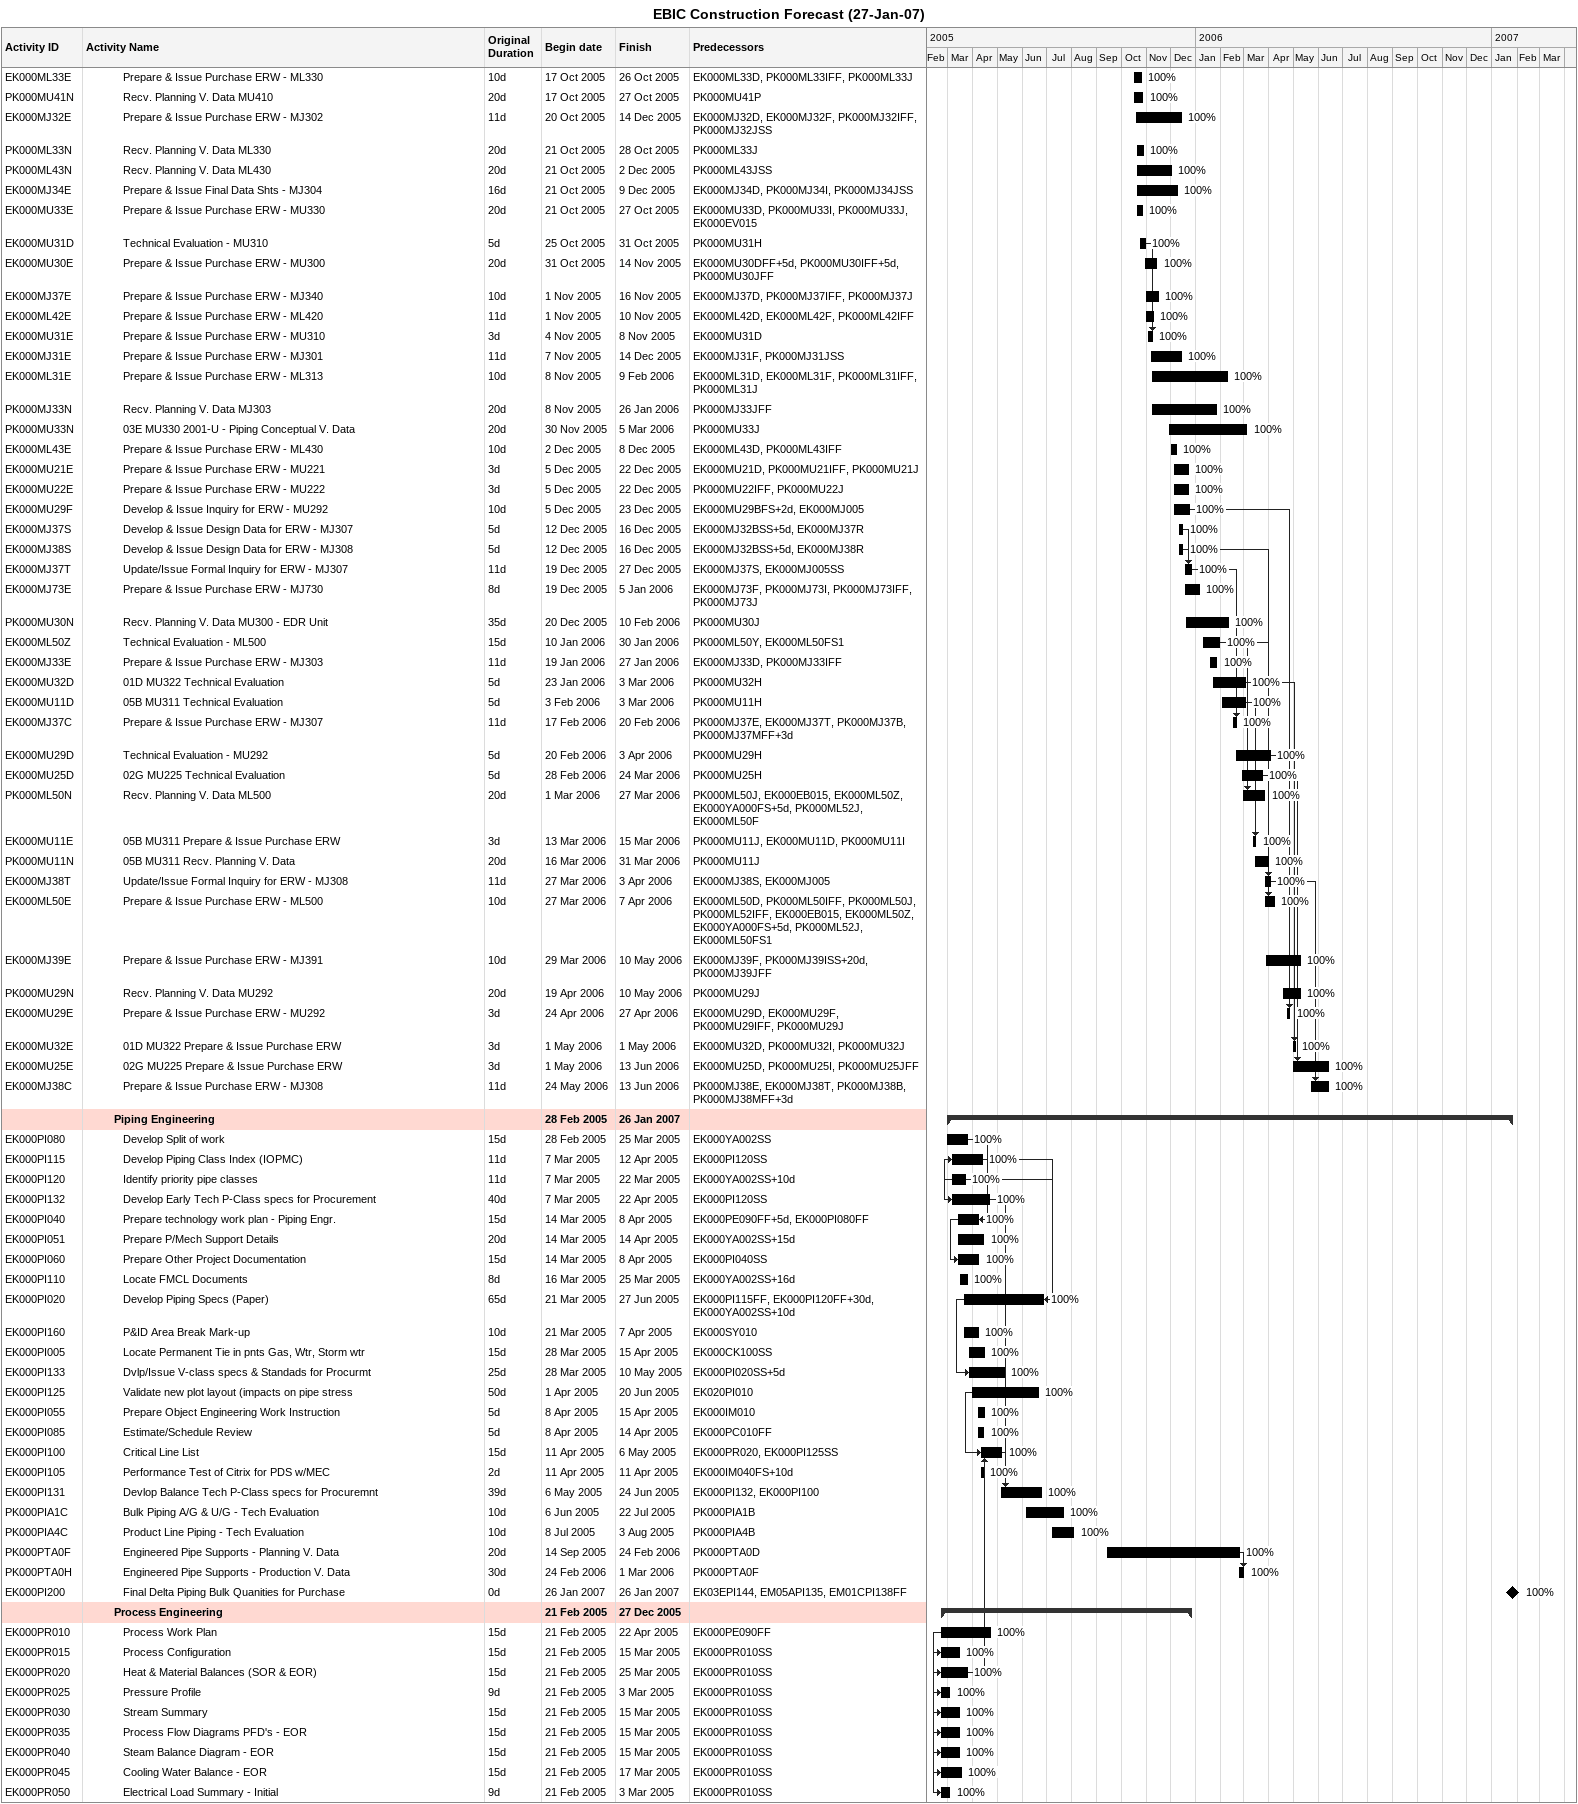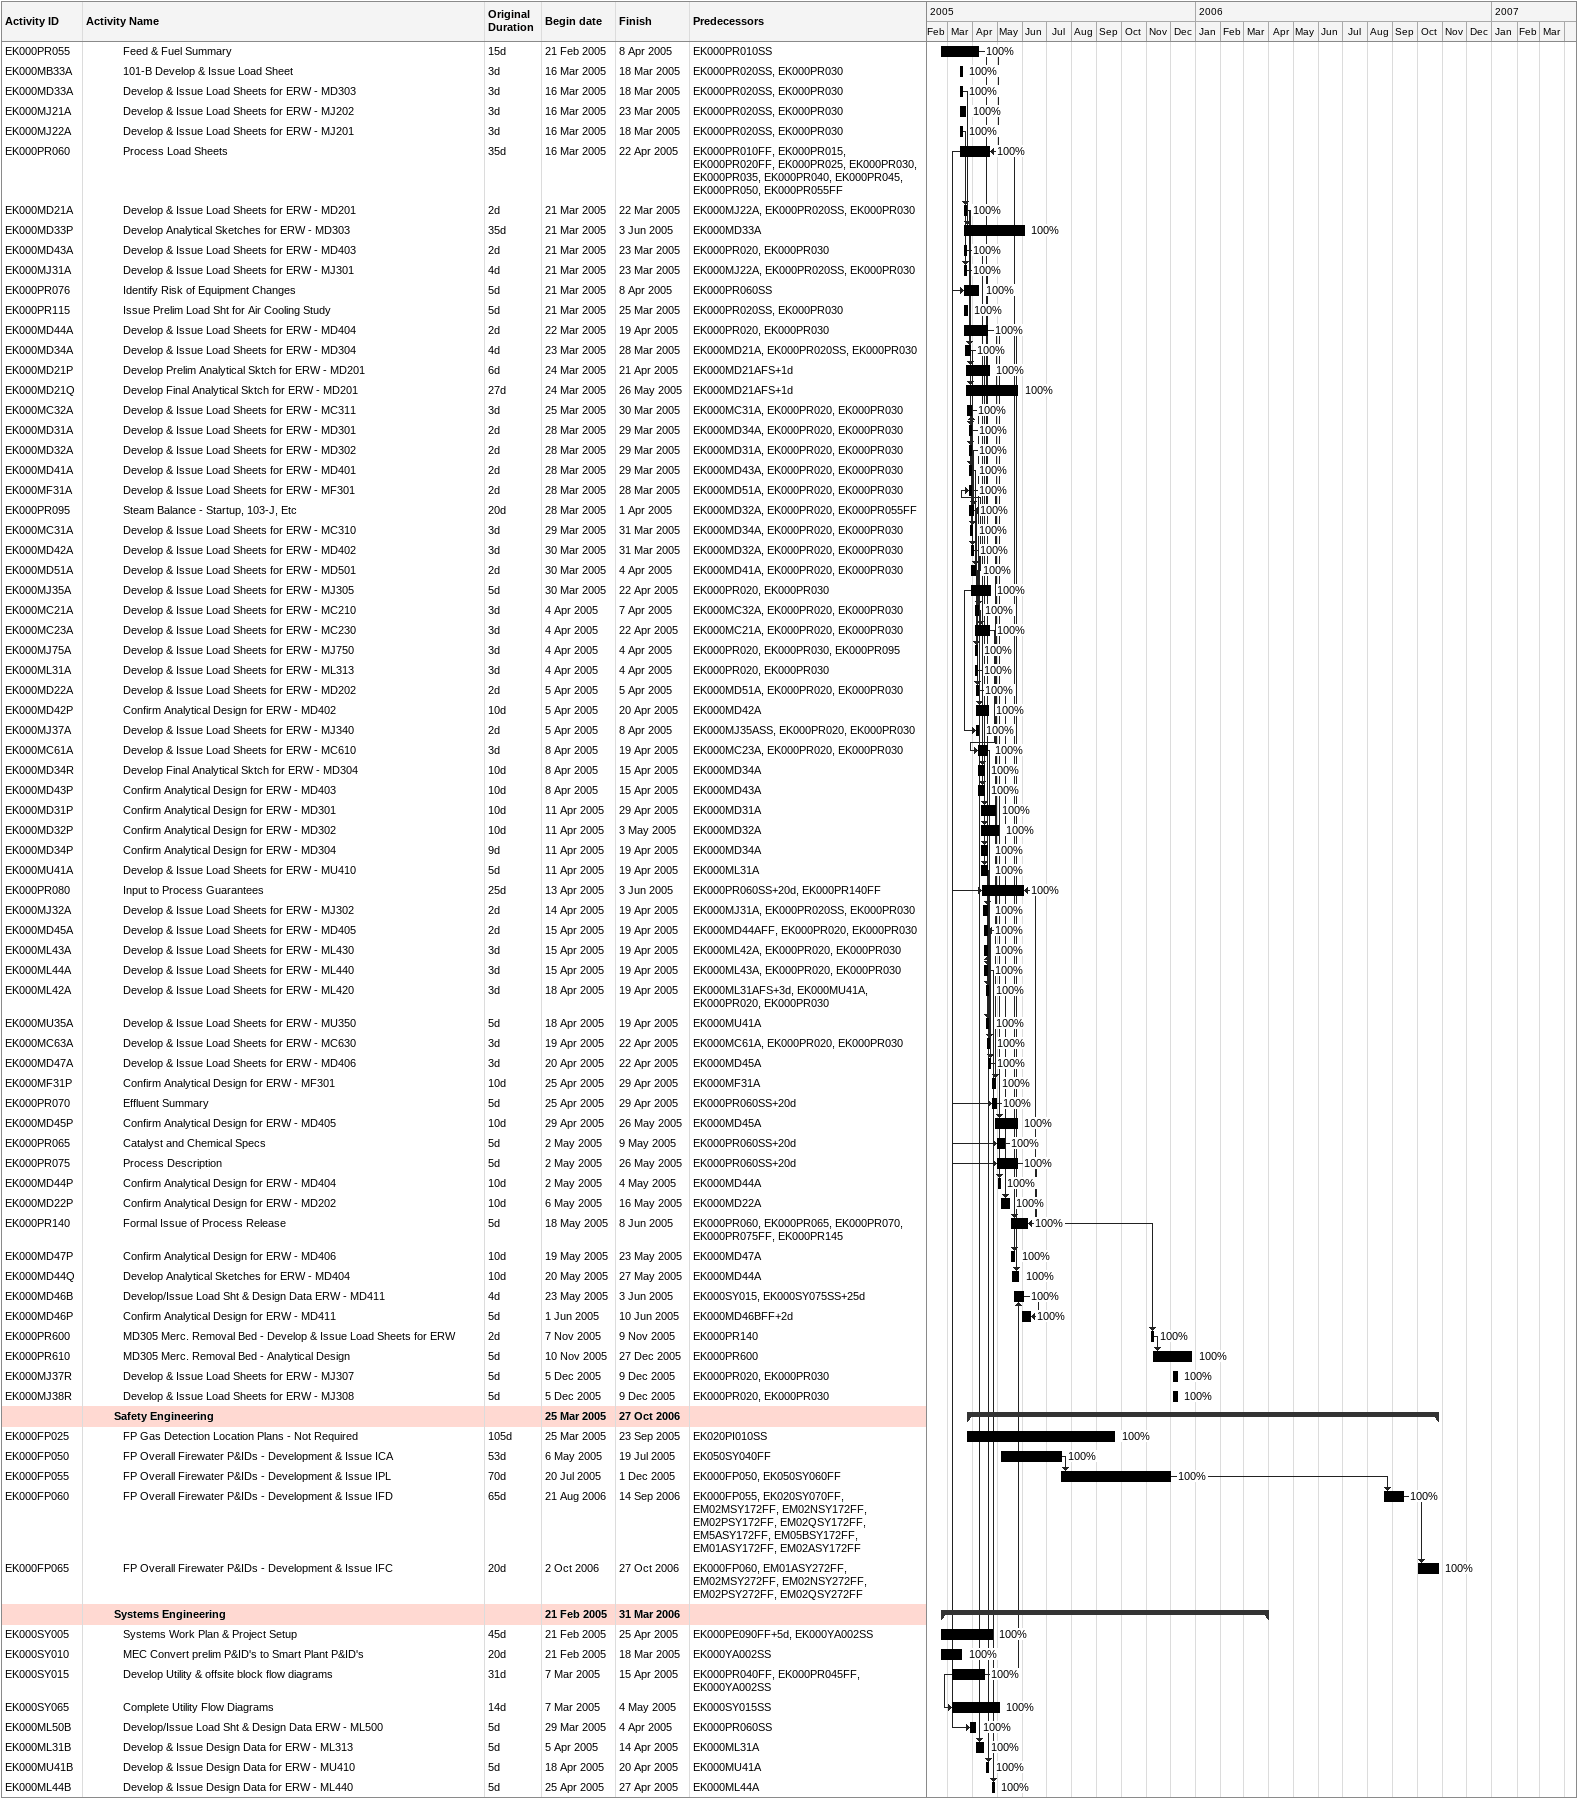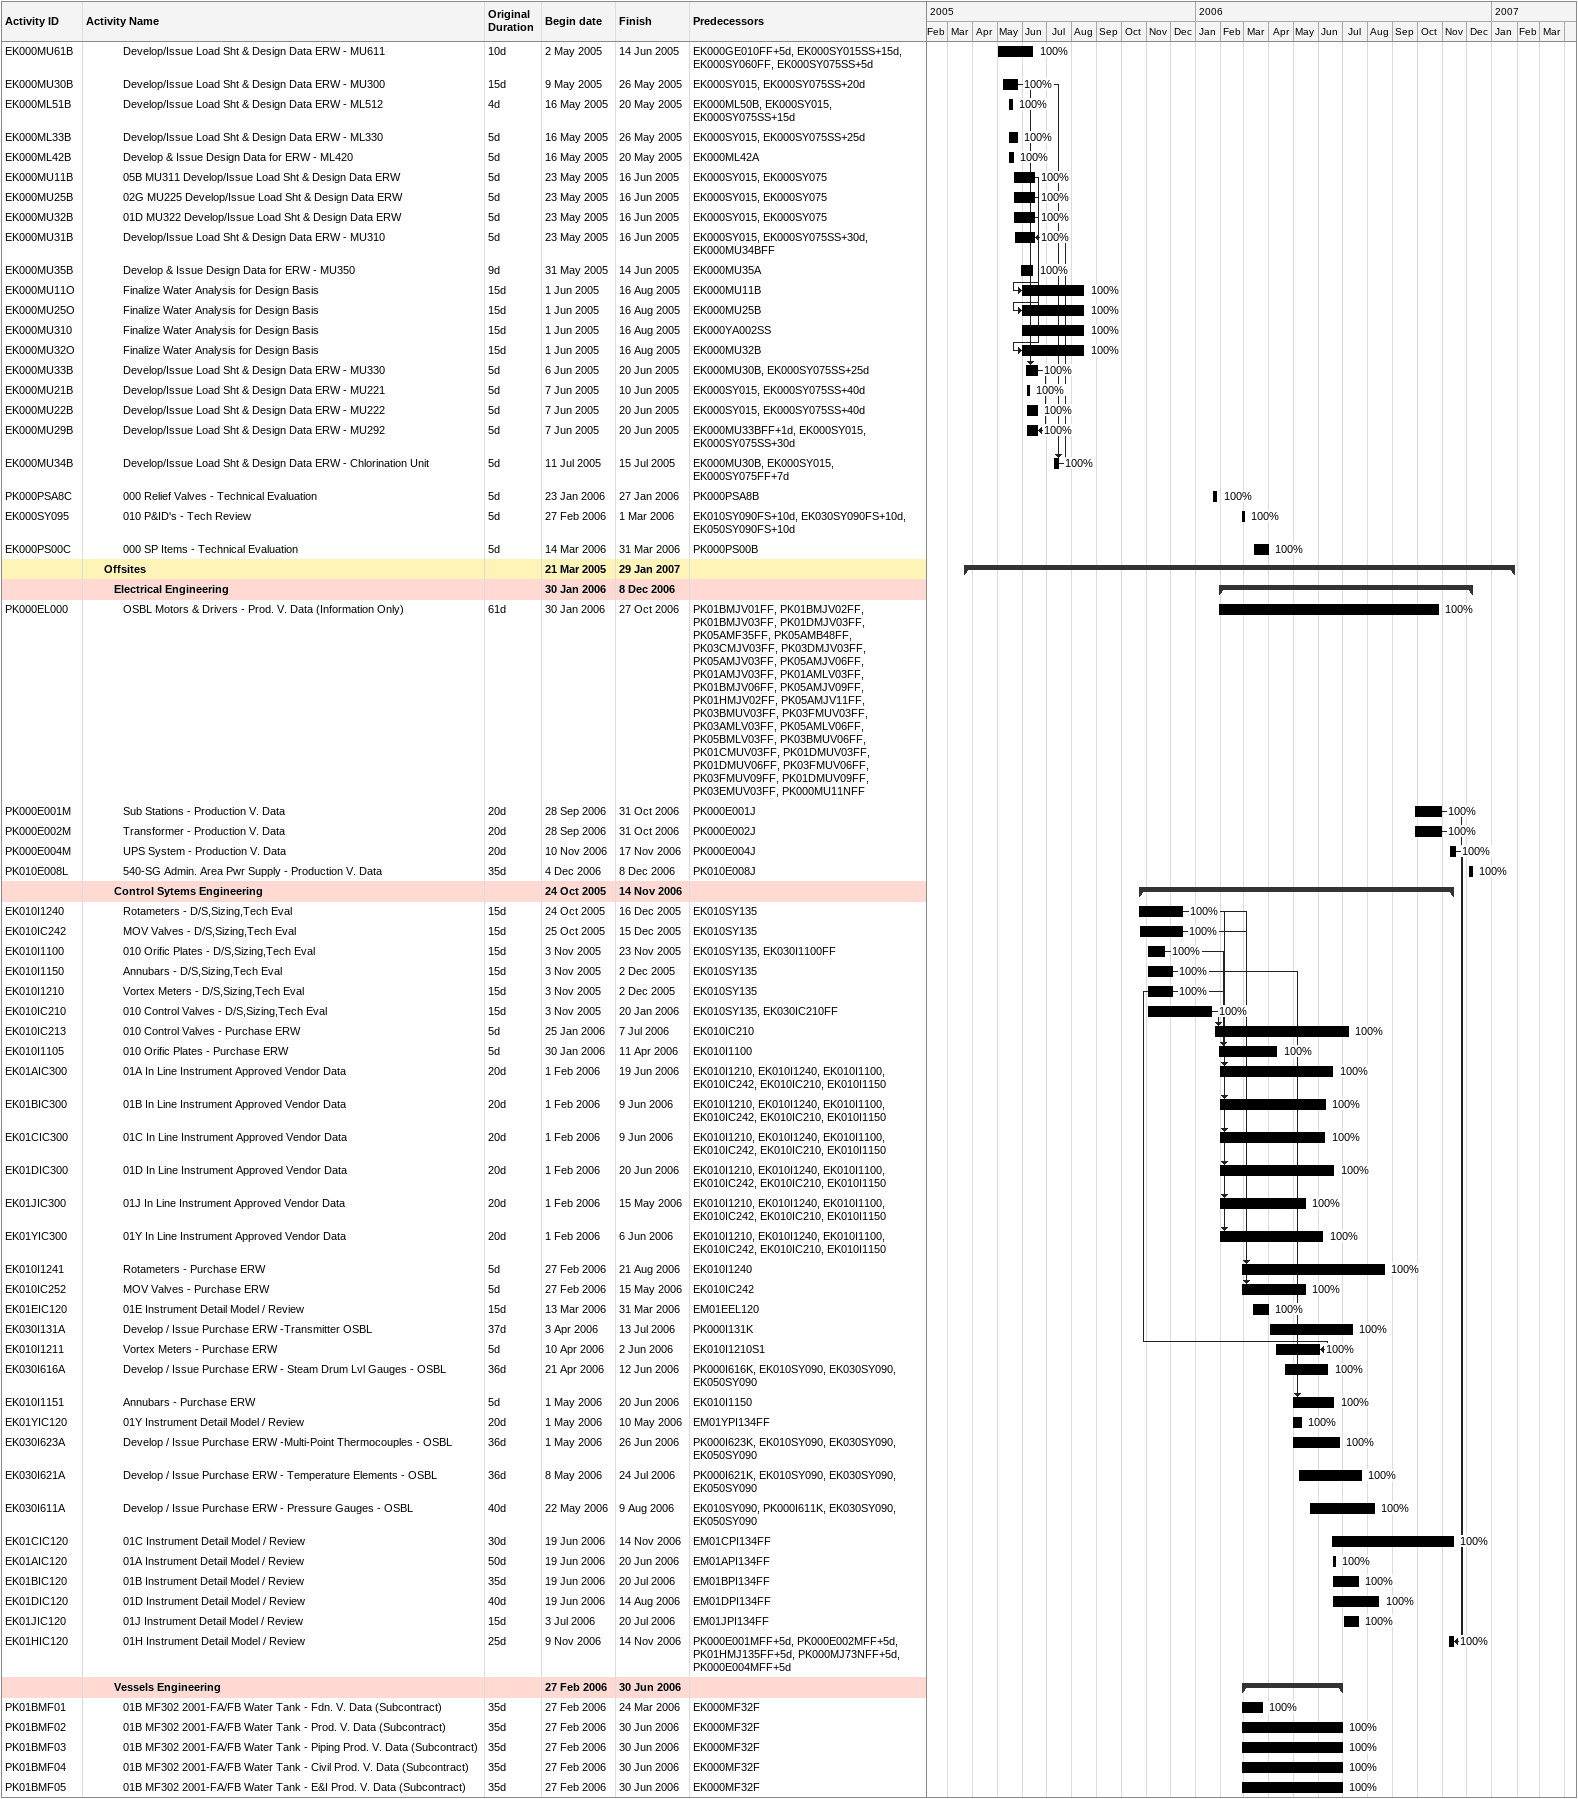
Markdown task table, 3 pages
EBIC Construction Forecast (27-Jan-07)

| ID | Level | Task | Original duration | Start | Finish | Predecessors | % complete |
|---|---|---|---|---|---|---|---|
| EK000ML33E | 5 | Prepare & Issue Purchase ERW - ML330 | 10d | 2005-10-17 | 2005-10-26 | EK000ML33D, PK000ML33IFF, PK000ML33J | 100 |
| PK000MU41N | 5 | Recv. Planning V. Data MU410 | 20d | 2005-10-17 | 2005-10-27 | PK000MU41P | 100 |
| EK000MJ32E | 5 | Prepare & Issue Purchase ERW - MJ302 | 11d | 2005-10-20 | 2005-12-14 | EK000MJ32D, EK000MJ32F, PK000MJ32IFF, PK000MJ32JSS | 100 |
| PK000ML33N | 5 | Recv. Planning V. Data ML330 | 20d | 2005-10-21 | 2005-10-28 | PK000ML33J | 100 |
| PK000ML43N | 5 | Recv. Planning V. Data ML430 | 20d | 2005-10-21 | 2005-12-02 | PK000ML43JSS | 100 |
| EK000MJ34E | 5 | Prepare & Issue Final Data Shts - MJ304 | 16d | 2005-10-21 | 2005-12-09 | EK000MJ34D, PK000MJ34I, PK000MJ34JSS | 100 |
| EK000MU33E | 5 | Prepare & Issue Purchase ERW - MU330 | 20d | 2005-10-21 | 2005-10-27 | EK000MU33D, PK000MU33I, PK000MU33J, EK000EV015 | 100 |
| EK000MU31D | 5 | Technical Evaluation - MU310 | 5d | 2005-10-25 | 2005-10-31 | PK000MU31H | 100 |
| EK000MU30E | 5 | Prepare & Issue Purchase ERW - MU300 | 20d | 2005-10-31 | 2005-11-14 | EK000MU30DFF+5d, PK000MU30IFF+5d, PK000MU30JFF | 100 |
| EK000MJ37E | 5 | Prepare & Issue Purchase ERW - MJ340 | 10d | 2005-11-01 | 2005-11-16 | EK000MJ37D, PK000MJ37IFF, PK000MJ37J | 100 |
| EK000ML42E | 5 | Prepare & Issue Purchase ERW - ML420 | 11d | 2005-11-01 | 2005-11-10 | EK000ML42D, EK000ML42F, PK000ML42IFF | 100 |
| EK000MU31E | 5 | Prepare & Issue Purchase ERW - MU310 | 3d | 2005-11-04 | 2005-11-08 | EK000MU31D | 100 |
| EK000MJ31E | 5 | Prepare & Issue Purchase ERW - MJ301 | 11d | 2005-11-07 | 2005-12-14 | EK000MJ31F, PK000MJ31JSS | 100 |
| EK000ML31E | 5 | Prepare & Issue Purchase ERW - ML313 | 10d | 2005-11-08 | 2006-02-09 | EK000ML31D, EK000ML31F, PK000ML31IFF, PK000ML31J | 100 |
| PK000MJ33N | 5 | Recv. Planning V. Data MJ303 | 20d | 2005-11-08 | 2006-01-26 | PK000MJ33JFF | 100 |
| PK000MU33N | 5 | 03E MU330 2001-U - Piping Conceptual V. Data | 20d | 2005-11-30 | 2006-03-05 | PK000MU33J | 100 |
| EK000ML43E | 5 | Prepare & Issue Purchase ERW - ML430 | 10d | 2005-12-02 | 2005-12-08 | EK000ML43D, PK000ML43IFF | 100 |
| EK000MU21E | 5 | Prepare & Issue Purchase ERW - MU221 | 3d | 2005-12-05 | 2005-12-22 | EK000MU21D, PK000MU21IFF, PK000MU21J | 100 |
| EK000MU22E | 5 | Prepare & Issue Purchase ERW - MU222 | 3d | 2005-12-05 | 2005-12-22 | PK000MU22IFF, PK000MU22J | 100 |
| EK000MU29F | 5 | Develop & Issue Inquiry for ERW - MU292 | 10d | 2005-12-05 | 2005-12-23 | EK000MU29BFS+2d, EK000MJ005 | 100 |
| EK000MJ37S | 5 | Develop & Issue Design Data for ERW - MJ307 | 5d | 2005-12-12 | 2005-12-16 | EK000MJ32BSS+5d, EK000MJ37R | 100 |
| EK000MJ38S | 5 | Develop & Issue Design Data for ERW - MJ308 | 5d | 2005-12-12 | 2005-12-16 | EK000MJ32BSS+5d, EK000MJ38R | 100 |
| EK000MJ37T | 5 | Update/Issue Formal Inquiry for ERW - MJ307 | 11d | 2005-12-19 | 2005-12-27 | EK000MJ37S, EK000MJ005SS | 100 |
| EK000MJ73E | 5 | Prepare & Issue Purchase ERW - MJ730 | 8d | 2005-12-19 | 2006-01-05 | EK000MJ73F, PK000MJ73I, PK000MJ73IFF, PK000MJ73J | 100 |
| PK000MU30N | 5 | Recv. Planning V. Data MU300 - EDR Unit | 35d | 2005-12-20 | 2006-02-10 | PK000MU30J | 100 |
| EK000ML50Z | 5 | Technical Evaluation - ML500 | 15d | 2006-01-10 | 2006-01-30 | PK000ML50Y, EK000ML50FS1 | 100 |
| EK000MJ33E | 5 | Prepare & Issue Purchase ERW - MJ303 | 11d | 2006-01-19 | 2006-01-27 | EK000MJ33D, PK000MJ33IFF | 100 |
| EK000MU32D | 5 | 01D MU322 Technical Evaluation | 5d | 2006-01-23 | 2006-03-03 | PK000MU32H | 100 |
| EK000MU11D | 5 | 05B MU311 Technical Evaluation | 5d | 2006-02-03 | 2006-03-03 | PK000MU11H | 100 |
| EK000MJ37C | 5 | Prepare & Issue Purchase ERW - MJ307 | 11d | 2006-02-17 | 2006-02-20 | PK000MJ37E, EK000MJ37T, PK000MJ37B, PK000MJ37MFF+3d | 100 |
| EK000MU29D | 5 | Technical Evaluation - MU292 | 5d | 2006-02-20 | 2006-04-03 | PK000MU29H | 100 |
| EK000MU25D | 5 | 02G MU225 Technical Evaluation | 5d | 2006-02-28 | 2006-03-24 | PK000MU25H | 100 |
| PK000ML50N | 5 | Recv. Planning V. Data ML500 | 20d | 2006-03-01 | 2006-03-27 | PK000ML50J, EK000EB015, EK000ML50Z, EK000YA000FS+5d, PK000ML52J, EK000ML50F | 100 |
| EK000MU11E | 5 | 05B MU311 Prepare & Issue Purchase ERW | 3d | 2006-03-13 | 2006-03-15 | PK000MU11J, EK000MU11D, PK000MU11I | 100 |
| PK000MU11N | 5 | 05B MU311 Recv. Planning V. Data | 20d | 2006-03-16 | 2006-03-31 | PK000MU11J | 100 |
| EK000MJ38T | 5 | Update/Issue Formal Inquiry for ERW - MJ308 | 11d | 2006-03-27 | 2006-04-03 | EK000MJ38S, EK000MJ005 | 100 |
| EK000ML50E | 5 | Prepare & Issue Purchase ERW - ML500 | 10d | 2006-03-27 | 2006-04-07 | EK000ML50D, PK000ML50IFF, PK000ML50J, PK000ML52IFF, EK000EB015, EK000ML50Z, EK000YA000FS+5d, PK000ML52J, EK000ML50FS1 | 100 |
| EK000MJ39E | 5 | Prepare & Issue Purchase ERW - MJ391 | 10d | 2006-03-29 | 2006-05-10 | EK000MJ39F, PK000MJ39ISS+20d, PK000MJ39JFF | 100 |
| PK000MU29N | 5 | Recv. Planning V. Data MU292 | 20d | 2006-04-19 | 2006-05-10 | PK000MU29J | 100 |
| EK000MU29E | 5 | Prepare & Issue Purchase ERW - MU292 | 3d | 2006-04-24 | 2006-04-27 | EK000MU29D, EK000MU29F, PK000MU29IFF, PK000MU29J | 100 |
| EK000MU32E | 5 | 01D MU322 Prepare & Issue Purchase ERW | 3d | 2006-05-01 | 2006-05-01 | EK000MU32D, PK000MU32I, PK000MU32J | 100 |
| EK000MU25E | 5 | 02G MU225 Prepare & Issue Purchase ERW | 3d | 2006-05-01 | 2006-06-13 | EK000MU25D, PK000MU25I, PK000MU25JFF | 100 |
| EK000MJ38C | 5 | Prepare & Issue Purchase ERW - MJ308 | 11d | 2006-05-24 | 2006-06-13 | PK000MJ38E, EK000MJ38T, PK000MJ38B, PK000MJ38MFF+3d | 100 |
|  | 4 | **Piping Engineering** |  | 2005-02-28 | 2007-01-26 |  |  |
| EK000PI080 | 5 | Develop Split of work | 15d | 2005-02-28 | 2005-03-25 | EK000YA002SS | 100 |
| EK000PI115 | 5 | Develop Piping Class Index (IOPMC) | 11d | 2005-03-07 | 2005-04-12 | EK000PI120SS | 100 |
| EK000PI120 | 5 | Identify priority pipe classes | 11d | 2005-03-07 | 2005-03-22 | EK000YA002SS+10d | 100 |
| EK000PI132 | 5 | Develop Early Tech P-Class specs for Procurement | 40d | 2005-03-07 | 2005-04-22 | EK000PI120SS | 100 |
| EK000PI040 | 5 | Prepare technology work plan - Piping Engr. | 15d | 2005-03-14 | 2005-04-08 | EK000PE090FF+5d, EK000PI080FF | 100 |
| EK000PI051 | 5 | Prepare P/Mech Support Details | 20d | 2005-03-14 | 2005-04-14 | EK000YA002SS+15d | 100 |
| EK000PI060 | 5 | Prepare Other Project Documentation | 15d | 2005-03-14 | 2005-04-08 | EK000PI040SS | 100 |
| EK000PI110 | 5 | Locate FMCL Documents | 8d | 2005-03-16 | 2005-03-25 | EK000YA002SS+16d | 100 |
| EK000PI020 | 5 | Develop Piping Specs (Paper) | 65d | 2005-03-21 | 2005-06-27 | EK000PI115FF, EK000PI120FF+30d, EK000YA002SS+10d | 100 |
| EK000PI160 | 5 | P&ID Area Break Mark-up | 10d | 2005-03-21 | 2005-04-07 | EK000SY010 | 100 |
| EK000PI005 | 5 | Locate Permanent Tie in pnts Gas, Wtr, Storm wtr | 15d | 2005-03-28 | 2005-04-15 | EK000CK100SS | 100 |
| EK000PI133 | 5 | Dvlp/Issue V-class specs & Standads for Procurmt | 25d | 2005-03-28 | 2005-05-10 | EK000PI020SS+5d | 100 |
| EK000PI125 | 5 | Validate new plot layout (impacts on pipe stress | 50d | 2005-04-01 | 2005-06-20 | EK020PI010 | 100 |
| EK000PI055 | 5 | Prepare Object Engineering Work Instruction | 5d | 2005-04-08 | 2005-04-15 | EK000IM010 | 100 |
| EK000PI085 | 5 | Estimate/Schedule Review | 5d | 2005-04-08 | 2005-04-14 | EK000PC010FF | 100 |
| EK000PI100 | 5 | Critical Line List | 15d | 2005-04-11 | 2005-05-06 | EK000PR020, EK000PI125SS | 100 |
| EK000PI105 | 5 | Performance Test of Citrix for PDS w/MEC | 2d | 2005-04-11 | 2005-04-11 | EK000IM040FS+10d | 100 |
| EK000PI131 | 5 | Devlop Balance Tech P-Class specs for Procuremnt | 39d | 2005-05-06 | 2005-06-24 | EK000PI132, EK000PI100 | 100 |
| PK000PIA1C | 5 | Bulk Piping A/G & U/G - Tech Evaluation | 10d | 2005-06-06 | 2005-07-22 | PK000PIA1B | 100 |
| PK000PIA4C | 5 | Product Line Piping - Tech Evaluation | 10d | 2005-07-08 | 2005-08-03 | PK000PIA4B | 100 |
| PK000PTA0F | 5 | Engineered Pipe Supports - Planning V. Data | 20d | 2005-09-14 | 2006-02-24 | PK000PTA0D | 100 |
| PK000PTA0H | 5 | Engineered Pipe Supports - Production V. Data | 30d | 2006-02-24 | 2006-03-01 | PK000PTA0F | 100 |
| EK000PI200 | 5 | Final Delta Piping Bulk Quanities for Purchase | 0d | 2007-01-26 | 2007-01-26 | EK03EPI144, EM05API135, EM01CPI138FF | 100 |
|  | 4 | **Process Engineering** |  | 2005-02-21 | 2005-12-27 |  |  |
| EK000PR010 | 5 | Process Work Plan | 15d | 2005-02-21 | 2005-04-22 | EK000PE090FF | 100 |
| EK000PR015 | 5 | Process Configuration | 15d | 2005-02-21 | 2005-03-15 | EK000PR010SS | 100 |
| EK000PR020 | 5 | Heat & Material Balances (SOR & EOR) | 15d | 2005-02-21 | 2005-03-25 | EK000PR010SS | 100 |
| EK000PR025 | 5 | Pressure Profile | 9d | 2005-02-21 | 2005-03-03 | EK000PR010SS | 100 |
| EK000PR030 | 5 | Stream Summary | 15d | 2005-02-21 | 2005-03-15 | EK000PR010SS | 100 |
| EK000PR035 | 5 | Process Flow Diagrams PFD's - EOR | 15d | 2005-02-21 | 2005-03-15 | EK000PR010SS | 100 |
| EK000PR040 | 5 | Steam Balance Diagram - EOR | 15d | 2005-02-21 | 2005-03-15 | EK000PR010SS | 100 |
| EK000PR045 | 5 | Cooling Water Balance - EOR | 15d | 2005-02-21 | 2005-03-17 | EK000PR010SS | 100 |
| EK000PR050 | 5 | Electrical Load Summary - Initial | 9d | 2005-02-21 | 2005-03-03 | EK000PR010SS | 100 |
| EK000PR055 | 5 | Feed & Fuel Summary | 15d | 2005-02-21 | 2005-04-08 | EK000PR010SS | 100 |
| EK000MB33A | 5 | 101-B Develop & Issue Load Sheet | 3d | 2005-03-16 | 2005-03-18 | EK000PR020SS, EK000PR030 | 100 |
| EK000MD33A | 5 | Develop & Issue Load Sheets for ERW - MD303 | 3d | 2005-03-16 | 2005-03-18 | EK000PR020SS, EK000PR030 | 100 |
| EK000MJ21A | 5 | Develop & Issue Load Sheets for ERW - MJ202 | 3d | 2005-03-16 | 2005-03-23 | EK000PR020SS, EK000PR030 | 100 |
| EK000MJ22A | 5 | Develop & Issue Load Sheets for ERW - MJ201 | 3d | 2005-03-16 | 2005-03-18 | EK000PR020SS, EK000PR030 | 100 |
| EK000PR060 | 5 | Process Load Sheets | 35d | 2005-03-16 | 2005-04-22 | EK000PR010FF, EK000PR015, EK000PR020FF, EK000PR025, EK000PR030, EK000PR035, EK000PR040, EK000PR045, EK000PR050, EK000PR055FF | 100 |
| EK000MD21A | 5 | Develop & Issue Load Sheets for ERW - MD201 | 2d | 2005-03-21 | 2005-03-22 | EK000MJ22A, EK000PR020SS, EK000PR030 | 100 |
| EK000MD33P | 5 | Develop Analytical Sketches for ERW - MD303 | 35d | 2005-03-21 | 2005-06-03 | EK000MD33A | 100 |
| EK000MD43A | 5 | Develop & Issue Load Sheets for ERW - MD403 | 2d | 2005-03-21 | 2005-03-23 | EK000PR020, EK000PR030 | 100 |
| EK000MJ31A | 5 | Develop & Issue Load Sheets for ERW - MJ301 | 4d | 2005-03-21 | 2005-03-23 | EK000MJ22A, EK000PR020SS, EK000PR030 | 100 |
| EK000PR076 | 5 | Identify Risk of Equipment Changes | 5d | 2005-03-21 | 2005-04-08 | EK000PR060SS | 100 |
| EK000PR115 | 5 | Issue Prelim Load Sht for Air Cooling Study | 5d | 2005-03-21 | 2005-03-25 | EK000PR020SS, EK000PR030 | 100 |
| EK000MD44A | 5 | Develop & Issue Load Sheets for ERW - MD404 | 2d | 2005-03-22 | 2005-04-19 | EK000PR020, EK000PR030 | 100 |
| EK000MD34A | 5 | Develop & Issue Load Sheets for ERW - MD304 | 4d | 2005-03-23 | 2005-03-28 | EK000MD21A, EK000PR020SS, EK000PR030 | 100 |
| EK000MD21P | 5 | Develop Prelim Analytical Sktch for ERW - MD201 | 6d | 2005-03-24 | 2005-04-21 | EK000MD21AFS+1d | 100 |
| EK000MD21Q | 5 | Develop Final Analytical Sktch for ERW - MD201 | 27d | 2005-03-24 | 2005-05-26 | EK000MD21AFS+1d | 100 |
| EK000MC32A | 5 | Develop & Issue Load Sheets for ERW - MC311 | 3d | 2005-03-25 | 2005-03-30 | EK000MC31A, EK000PR020, EK000PR030 | 100 |
| EK000MD31A | 5 | Develop & Issue Load Sheets for ERW - MD301 | 2d | 2005-03-28 | 2005-03-29 | EK000MD34A, EK000PR020, EK000PR030 | 100 |
| EK000MD32A | 5 | Develop & Issue Load Sheets for ERW - MD302 | 2d | 2005-03-28 | 2005-03-29 | EK000MD31A, EK000PR020, EK000PR030 | 100 |
| EK000MD41A | 5 | Develop & Issue Load Sheets for ERW - MD401 | 2d | 2005-03-28 | 2005-03-29 | EK000MD43A, EK000PR020, EK000PR030 | 100 |
| EK000MF31A | 5 | Develop & Issue Load Sheets for ERW - MF301 | 2d | 2005-03-28 | 2005-03-28 | EK000MD51A, EK000PR020, EK000PR030 | 100 |
| EK000PR095 | 5 | Steam Balance - Startup, 103-J, Etc | 20d | 2005-03-28 | 2005-04-01 | EK000MD32A, EK000PR020, EK000PR055FF | 100 |
| EK000MC31A | 5 | Develop & Issue Load Sheets for ERW - MC310 | 3d | 2005-03-29 | 2005-03-31 | EK000MD34A, EK000PR020, EK000PR030 | 100 |
| EK000MD42A | 5 | Develop & Issue Load Sheets for ERW - MD402 | 3d | 2005-03-30 | 2005-03-31 | EK000MD32A, EK000PR020, EK000PR030 | 100 |
| EK000MD51A | 5 | Develop & Issue Load Sheets for ERW - MD501 | 2d | 2005-03-30 | 2005-04-04 | EK000MD41A, EK000PR020, EK000PR030 | 100 |
| EK000MJ35A | 5 | Develop & Issue Load Sheets for ERW - MJ305 | 5d | 2005-03-30 | 2005-04-22 | EK000PR020, EK000PR030 | 100 |
| EK000MC21A | 5 | Develop & Issue Load Sheets for ERW - MC210 | 3d | 2005-04-04 | 2005-04-07 | EK000MC32A, EK000PR020, EK000PR030 | 100 |
| EK000MC23A | 5 | Develop & Issue Load Sheets for ERW - MC230 | 3d | 2005-04-04 | 2005-04-22 | EK000MC21A, EK000PR020, EK000PR030 | 100 |
| EK000MJ75A | 5 | Develop & Issue Load Sheets for ERW - MJ750 | 3d | 2005-04-04 | 2005-04-04 | EK000PR020, EK000PR030, EK000PR095 | 100 |
| EK000ML31A | 5 | Develop & Issue Load Sheets for ERW - ML313 | 3d | 2005-04-04 | 2005-04-04 | EK000PR020, EK000PR030 | 100 |
| EK000MD22A | 5 | Develop & Issue Load Sheets for ERW - MD202 | 2d | 2005-04-05 | 2005-04-05 | EK000MD51A, EK000PR020, EK000PR030 | 100 |
| EK000MD42P | 5 | Confirm Analytical Design for ERW - MD402 | 10d | 2005-04-05 | 2005-04-20 | EK000MD42A | 100 |
| EK000MJ37A | 5 | Develop & Issue Load Sheets for ERW - MJ340 | 2d | 2005-04-05 | 2005-04-08 | EK000MJ35ASS, EK000PR020, EK000PR030 | 100 |
| EK000MC61A | 5 | Develop & Issue Load Sheets for ERW - MC610 | 3d | 2005-04-08 | 2005-04-19 | EK000MC23A, EK000PR020, EK000PR030 | 100 |
| EK000MD34R | 5 | Develop Final Analytical Sktch for ERW - MD304 | 10d | 2005-04-08 | 2005-04-15 | EK000MD34A | 100 |
| EK000MD43P | 5 | Confirm Analytical Design for ERW - MD403 | 10d | 2005-04-08 | 2005-04-15 | EK000MD43A | 100 |
| EK000MD31P | 5 | Confirm Analytical Design for ERW - MD301 | 10d | 2005-04-11 | 2005-04-29 | EK000MD31A | 100 |
| EK000MD32P | 5 | Confirm Analytical Design for ERW - MD302 | 10d | 2005-04-11 | 2005-05-03 | EK000MD32A | 100 |
| EK000MD34P | 5 | Confirm Analytical Design for ERW - MD304 | 9d | 2005-04-11 | 2005-04-19 | EK000MD34A | 100 |
| EK000MU41A | 5 | Develop & Issue Load Sheets for ERW - MU410 | 5d | 2005-04-11 | 2005-04-19 | EK000ML31A | 100 |
| EK000PR080 | 5 | Input to Process Guarantees | 25d | 2005-04-13 | 2005-06-03 | EK000PR060SS+20d, EK000PR140FF | 100 |
| EK000MJ32A | 5 | Develop & Issue Load Sheets for ERW - MJ302 | 2d | 2005-04-14 | 2005-04-19 | EK000MJ31A, EK000PR020SS, EK000PR030 | 100 |
| EK000MD45A | 5 | Develop & Issue Load Sheets for ERW - MD405 | 2d | 2005-04-15 | 2005-04-19 | EK000MD44AFF, EK000PR020, EK000PR030 | 100 |
| EK000ML43A | 5 | Develop & Issue Load Sheets for ERW - ML430 | 3d | 2005-04-15 | 2005-04-19 | EK000ML42A, EK000PR020, EK000PR030 | 100 |
| EK000ML44A | 5 | Develop & Issue Load Sheets for ERW - ML440 | 3d | 2005-04-15 | 2005-04-19 | EK000ML43A, EK000PR020, EK000PR030 | 100 |
| EK000ML42A | 5 | Develop & Issue Load Sheets for ERW - ML420 | 3d | 2005-04-18 | 2005-04-19 | EK000ML31AFS+3d, EK000MU41A, EK000PR020, EK000PR030 | 100 |
| EK000MU35A | 5 | Develop & Issue Load Sheets for ERW - MU350 | 5d | 2005-04-18 | 2005-04-19 | EK000MU41A | 100 |
| EK000MC63A | 5 | Develop & Issue Load Sheets for ERW - MC630 | 3d | 2005-04-19 | 2005-04-22 | EK000MC61A, EK000PR020, EK000PR030 | 100 |
| EK000MD47A | 5 | Develop & Issue Load Sheets for ERW - MD406 | 3d | 2005-04-20 | 2005-04-22 | EK000MD45A | 100 |
| EK000MF31P | 5 | Confirm Analytical Design for ERW - MF301 | 10d | 2005-04-25 | 2005-04-29 | EK000MF31A | 100 |
| EK000PR070 | 5 | Effluent Summary | 5d | 2005-04-25 | 2005-04-29 | EK000PR060SS+20d | 100 |
| EK000MD45P | 5 | Confirm Analytical Design for ERW - MD405 | 10d | 2005-04-29 | 2005-05-26 | EK000MD45A | 100 |
| EK000PR065 | 5 | Catalyst and Chemical Specs | 5d | 2005-05-02 | 2005-05-09 | EK000PR060SS+20d | 100 |
| EK000PR075 | 5 | Process Description | 5d | 2005-05-02 | 2005-05-26 | EK000PR060SS+20d | 100 |
| EK000MD44P | 5 | Confirm Analytical Design for ERW - MD404 | 10d | 2005-05-02 | 2005-05-04 | EK000MD44A | 100 |
| EK000MD22P | 5 | Confirm Analytical Design for ERW - MD202 | 10d | 2005-05-06 | 2005-05-16 | EK000MD22A | 100 |
| EK000PR140 | 5 | Formal Issue of Process Release | 5d | 2005-05-18 | 2005-06-08 | EK000PR060, EK000PR065, EK000PR070, EK000PR075FF, EK000PR145 | 100 |
| EK000MD47P | 5 | Confirm Analytical Design for ERW - MD406 | 10d | 2005-05-19 | 2005-05-23 | EK000MD47A | 100 |
| EK000MD44Q | 5 | Develop Analytical Sketches for ERW - MD404 | 10d | 2005-05-20 | 2005-05-27 | EK000MD44A | 100 |
| EK000MD46B | 5 | Develop/Issue Load Sht & Design Data ERW - MD411 | 4d | 2005-05-23 | 2005-06-03 | EK000SY015, EK000SY075SS+25d | 100 |
| EK000MD46P | 5 | Confirm Analytical Design for ERW - MD411 | 5d | 2005-06-01 | 2005-06-10 | EK000MD46BFF+2d | 100 |
| EK000PR600 | 5 | MD305 Merc. Removal Bed - Develop & Issue Load Sheets for ERW | 2d | 2005-11-07 | 2005-11-09 | EK000PR140 | 100 |
| EK000PR610 | 5 | MD305 Merc. Removal Bed - Analytical Design | 5d | 2005-11-10 | 2005-12-27 | EK000PR600 | 100 |
| EK000MJ37R | 5 | Develop & Issue Load Sheets for ERW - MJ307 | 5d | 2005-12-05 | 2005-12-09 | EK000PR020, EK000PR030 | 100 |
| EK000MJ38R | 5 | Develop & Issue Load Sheets for ERW - MJ308 | 5d | 2005-12-05 | 2005-12-09 | EK000PR020, EK000PR030 | 100 |
|  | 4 | **Safety Engineering** |  | 2005-03-25 | 2006-10-27 |  |  |
| EK000FP025 | 5 | FP Gas Detection Location Plans - Not Required | 105d | 2005-03-25 | 2005-09-23 | EK020PI010SS | 100 |
| EK000FP050 | 5 | FP Overall Firewater P&IDs - Development & Issue ICA | 53d | 2005-05-06 | 2005-07-19 | EK050SY040FF | 100 |
| EK000FP055 | 5 | FP Overall Firewater P&IDs - Development & Issue IPL | 70d | 2005-07-20 | 2005-12-01 | EK000FP050, EK050SY060FF | 100 |
| EK000FP060 | 5 | FP Overall Firewater P&IDs - Development & Issue IFD | 65d | 2006-08-21 | 2006-09-14 | EK000FP055, EK020SY070FF, EM02MSY172FF, EM02NSY172FF, EM02PSY172FF, EM02QSY172FF, EM5ASY172FF, EM05BSY172FF, EM01ASY172FF, EM02ASY172FF | 100 |
| EK000FP065 | 5 | FP Overall Firewater P&IDs - Development & Issue IFC | 20d | 2006-10-02 | 2006-10-27 | EK000FP060, EM01ASY272FF, EM02MSY272FF, EM02NSY272FF, EM02PSY272FF, EM02QSY272FF | 100 |
|  | 4 | **Systems Engineering** |  | 2005-02-21 | 2006-03-31 |  |  |
| EK000SY005 | 5 | Systems Work Plan & Project Setup | 45d | 2005-02-21 | 2005-04-25 | EK000PE090FF+5d, EK000YA002SS | 100 |
| EK000SY010 | 5 | MEC Convert prelim P&ID's to Smart Plant P&ID's | 20d | 2005-02-21 | 2005-03-18 | EK000YA002SS | 100 |
| EK000SY015 | 5 | Develop Utility & offsite block flow diagrams | 31d | 2005-03-07 | 2005-04-15 | EK000PR040FF, EK000PR045FF, EK000YA002SS | 100 |
| EK000SY065 | 5 | Complete Utility Flow Diagrams | 14d | 2005-03-07 | 2005-05-04 | EK000SY015SS | 100 |
| EK000ML50B | 5 | Develop/Issue Load Sht & Design Data ERW - ML500 | 5d | 2005-03-29 | 2005-04-04 | EK000PR060SS | 100 |
| EK000ML31B | 5 | Develop & Issue Design Data for ERW - ML313 | 5d | 2005-04-05 | 2005-04-14 | EK000ML31A | 100 |
| EK000MU41B | 5 | Develop & Issue Design Data for ERW - MU410 | 5d | 2005-04-18 | 2005-04-20 | EK000MU41A | 100 |
| EK000ML44B | 5 | Develop & Issue Design Data for ERW - ML440 | 5d | 2005-04-25 | 2005-04-27 | EK000ML44A | 100 |
| EK000MU61B | 5 | Develop/Issue Load Sht & Design Data ERW - MU611 | 10d | 2005-05-02 | 2005-06-14 | EK000GE010FF+5d, EK000SY015SS+15d, EK000SY060FF, EK000SY075SS+5d | 100 |
| EK000MU30B | 5 | Develop/Issue Load Sht & Design Data ERW - MU300 | 15d | 2005-05-09 | 2005-05-26 | EK000SY015, EK000SY075SS+20d | 100 |
| EK000ML51B | 5 | Develop/Issue Load Sht & Design Data ERW - ML512 | 4d | 2005-05-16 | 2005-05-20 | EK000ML50B, EK000SY015, EK000SY075SS+15d | 100 |
| EK000ML33B | 5 | Develop/Issue Load Sht & Design Data ERW - ML330 | 5d | 2005-05-16 | 2005-05-26 | EK000SY015, EK000SY075SS+25d | 100 |
| EK000ML42B | 5 | Develop & Issue Design Data for ERW - ML420 | 5d | 2005-05-16 | 2005-05-20 | EK000ML42A | 100 |
| EK000MU11B | 5 | 05B MU311 Develop/Issue Load Sht & Design Data ERW | 5d | 2005-05-23 | 2005-06-16 | EK000SY015, EK000SY075 | 100 |
| EK000MU25B | 5 | 02G MU225 Develop/Issue Load Sht & Design Data ERW | 5d | 2005-05-23 | 2005-06-16 | EK000SY015, EK000SY075 | 100 |
| EK000MU32B | 5 | 01D MU322 Develop/Issue Load Sht & Design Data ERW | 5d | 2005-05-23 | 2005-06-16 | EK000SY015, EK000SY075 | 100 |
| EK000MU31B | 5 | Develop/Issue Load Sht & Design Data ERW - MU310 | 5d | 2005-05-23 | 2005-06-16 | EK000SY015, EK000SY075SS+30d, EK000MU34BFF | 100 |
| EK000MU35B | 5 | Develop & Issue Design Data for ERW - MU350 | 9d | 2005-05-31 | 2005-06-14 | EK000MU35A | 100 |
| EK000MU11O | 5 | Finalize Water Analysis for Design Basis | 15d | 2005-06-01 | 2005-08-16 | EK000MU11B | 100 |
| EK000MU25O | 5 | Finalize Water Analysis for Design Basis | 15d | 2005-06-01 | 2005-08-16 | EK000MU25B | 100 |
| EK000MU310 | 5 | Finalize Water Analysis for Design Basis | 15d | 2005-06-01 | 2005-08-16 | EK000YA002SS | 100 |
| EK000MU32O | 5 | Finalize Water Analysis for Design Basis | 15d | 2005-06-01 | 2005-08-16 | EK000MU32B | 100 |
| EK000MU33B | 5 | Develop/Issue Load Sht & Design Data ERW - MU330 | 5d | 2005-06-06 | 2005-06-20 | EK000MU30B, EK000SY075SS+25d | 100 |
| EK000MU21B | 5 | Develop/Issue Load Sht & Design Data ERW - MU221 | 5d | 2005-06-07 | 2005-06-10 | EK000SY015, EK000SY075SS+40d | 100 |
| EK000MU22B | 5 | Develop/Issue Load Sht & Design Data ERW - MU222 | 5d | 2005-06-07 | 2005-06-20 | EK000SY015, EK000SY075SS+40d | 100 |
| EK000MU29B | 5 | Develop/Issue Load Sht & Design Data ERW - MU292 | 5d | 2005-06-07 | 2005-06-20 | EK000MU33BFF+1d, EK000SY015, EK000SY075SS+30d | 100 |
| EK000MU34B | 5 | Develop/Issue Load Sht & Design Data ERW - Chlorination Unit | 5d | 2005-07-11 | 2005-07-15 | EK000MU30B, EK000SY015, EK000SY075FF+7d | 100 |
| PK000PSA8C | 5 | 000 Relief Valves - Technical Evaluation | 5d | 2006-01-23 | 2006-01-27 | PK000PSA8B | 100 |
| EK000SY095 | 5 | 010 P&ID's - Tech Review | 5d | 2006-02-27 | 2006-03-01 | EK010SY090FS+10d, EK030SY090FS+10d, EK050SY090FS+10d | 100 |
| EK000PS00C | 5 | 000 SP Items - Technical Evaluation | 5d | 2006-03-14 | 2006-03-31 | PK000PS00B | 100 |
|  | 3 | **Offsites** |  | 2005-03-21 | 2007-01-29 |  |  |
|  | 4 | **Electrical Engineering** |  | 2006-01-30 | 2006-12-08 |  |  |
| PK000EL000 | 5 | OSBL Motors & Drivers - Prod. V. Data (Information Only) | 61d | 2006-01-30 | 2006-10-27 | PK01BMJV01FF, PK01BMJV02FF, PK01BMJV03FF, PK01DMJV03FF, PK05AMF35FF, PK05AMB48FF, PK03CMJV03FF, PK03DMJV03FF, PK05AMJV03FF, PK05AMJV06FF, PK01AMJV03FF, PK01AMLV03FF, PK01BMJV06FF, PK05AMJV09FF, PK01HMJV02FF, PK05AMJV11FF, PK03BMUV03FF, PK03FMUV03FF, PK03AMLV03FF, PK05AMLV06FF, PK05BMLV03FF, PK03BMUV06FF, PK01CMUV03FF, PK01DMUV03FF, PK01DMUV06FF, PK03FMUV06FF, PK03FMUV09FF, PK01DMUV09FF, PK03EMUV03FF, PK000MU11NFF | 100 |
| PK000E001M | 5 | Sub Stations - Production V. Data | 20d | 2006-09-28 | 2006-10-31 | PK000E001J | 100 |
| PK000E002M | 5 | Transformer - Production V. Data | 20d | 2006-09-28 | 2006-10-31 | PK000E002J | 100 |
| PK000E004M | 5 | UPS System - Production V. Data | 20d | 2006-11-10 | 2006-11-17 | PK000E004J | 100 |
| PK010E008L | 5 | 540-SG Admin. Area Pwr Supply - Production V. Data | 35d | 2006-12-04 | 2006-12-08 | PK010E008J | 100 |
|  | 4 | **Control Sytems Engineering** |  | 2005-10-24 | 2006-11-14 |  |  |
| EK010I1240 | 5 | Rotameters - D/S,Sizing,Tech Eval | 15d | 2005-10-24 | 2005-12-16 | EK010SY135 | 100 |
| EK010IC242 | 5 | MOV Valves - D/S,Sizing,Tech Eval | 15d | 2005-10-25 | 2005-12-15 | EK010SY135 | 100 |
| EK010I1100 | 5 | 010 Orific Plates - D/S,Sizing,Tech Eval | 15d | 2005-11-03 | 2005-11-23 | EK010SY135, EK030I1100FF | 100 |
| EK010I1150 | 5 | Annubars - D/S,Sizing,Tech Eval | 15d | 2005-11-03 | 2005-12-02 | EK010SY135 | 100 |
| EK010I1210 | 5 | Vortex Meters - D/S,Sizing,Tech Eval | 15d | 2005-11-03 | 2005-12-02 | EK010SY135 | 100 |
| EK010IC210 | 5 | 010 Control Valves - D/S,Sizing,Tech Eval | 15d | 2005-11-03 | 2006-01-20 | EK010SY135, EK030IC210FF | 100 |
| EK010IC213 | 5 | 010 Control Valves - Purchase ERW | 5d | 2006-01-25 | 2006-07-07 | EK010IC210 | 100 |
| EK010I1105 | 5 | 010 Orific Plates - Purchase ERW | 5d | 2006-01-30 | 2006-04-11 | EK010I1100 | 100 |
| EK01AIC300 | 5 | 01A In Line Instrument Approved Vendor Data | 20d | 2006-02-01 | 2006-06-19 | EK010I1210, EK010I1240, EK010I1100, EK010IC242, EK010IC210, EK010I1150 | 100 |
| EK01BIC300 | 5 | 01B In Line Instrument Approved Vendor Data | 20d | 2006-02-01 | 2006-06-09 | EK010I1210, EK010I1240, EK010I1100, EK010IC242, EK010IC210, EK010I1150 | 100 |
| EK01CIC300 | 5 | 01C In Line Instrument Approved Vendor Data | 20d | 2006-02-01 | 2006-06-09 | EK010I1210, EK010I1240, EK010I1100, EK010IC242, EK010IC210, EK010I1150 | 100 |
| EK01DIC300 | 5 | 01D In Line Instrument Approved Vendor Data | 20d | 2006-02-01 | 2006-06-20 | EK010I1210, EK010I1240, EK010I1100, EK010IC242, EK010IC210, EK010I1150 | 100 |
| EK01JIC300 | 5 | 01J In Line Instrument Approved Vendor Data | 20d | 2006-02-01 | 2006-05-15 | EK010I1210, EK010I1240, EK010I1100, EK010IC242, EK010IC210, EK010I1150 | 100 |
| EK01YIC300 | 5 | 01Y In Line Instrument Approved Vendor Data | 20d | 2006-02-01 | 2006-06-06 | EK010I1210, EK010I1240, EK010I1100, EK010IC242, EK010IC210, EK010I1150 | 100 |
| EK010I1241 | 5 | Rotameters - Purchase ERW | 5d | 2006-02-27 | 2006-08-21 | EK010I1240 | 100 |
| EK010IC252 | 5 | MOV Valves - Purchase ERW | 5d | 2006-02-27 | 2006-05-15 | EK010IC242 | 100 |
| EK01EIC120 | 5 | 01E Instrument Detail Model / Review | 15d | 2006-03-13 | 2006-03-31 | EM01EEL120 | 100 |
| EK030I131A | 5 | Develop / Issue Purchase ERW -Transmitter OSBL | 37d | 2006-04-03 | 2006-07-13 | PK000I131K | 100 |
| EK010I1211 | 5 | Vortex Meters - Purchase ERW | 5d | 2006-04-10 | 2006-06-02 | EK010I1210S1 | 100 |
| EK030I616A | 5 | Develop / Issue Purchase ERW - Steam Drum Lvl Gauges - OSBL | 36d | 2006-04-21 | 2006-06-12 | PK000I616K, EK010SY090, EK030SY090, EK050SY090 | 100 |
| EK010I1151 | 5 | Annubars - Purchase ERW | 5d | 2006-05-01 | 2006-06-20 | EK010I1150 | 100 |
| EK01YIC120 | 5 | 01Y Instrument Detail Model / Review | 20d | 2006-05-01 | 2006-05-10 | EM01YPI134FF | 100 |
| EK030I623A | 5 | Develop / Issue Purchase ERW -Multi-Point Thermocouples - OSBL | 36d | 2006-05-01 | 2006-06-26 | PK000I623K, EK010SY090, EK030SY090, EK050SY090 | 100 |
| EK030I621A | 5 | Develop / Issue Purchase ERW - Temperature Elements - OSBL | 36d | 2006-05-08 | 2006-07-24 | PK000I621K, EK010SY090, EK030SY090, EK050SY090 | 100 |
| EK030I611A | 5 | Develop / Issue Purchase ERW - Pressure Gauges - OSBL | 40d | 2006-05-22 | 2006-08-09 | EK010SY090, PK000I611K, EK030SY090, EK050SY090 | 100 |
| EK01CIC120 | 5 | 01C Instrument Detail Model / Review | 30d | 2006-06-19 | 2006-11-14 | EM01CPI134FF | 100 |
| EK01AIC120 | 5 | 01A Instrument Detail Model / Review | 50d | 2006-06-19 | 2006-06-20 | EM01API134FF | 100 |
| EK01BIC120 | 5 | 01B Instrument Detail Model / Review | 35d | 2006-06-19 | 2006-07-20 | EM01BPI134FF | 100 |
| EK01DIC120 | 5 | 01D Instrument Detail Model / Review | 40d | 2006-06-19 | 2006-08-14 | EM01DPI134FF | 100 |
| EK01JIC120 | 5 | 01J Instrument Detail Model / Review | 15d | 2006-07-03 | 2006-07-20 | EM01JPI134FF | 100 |
| EK01HIC120 | 5 | 01H Instrument Detail Model / Review | 25d | 2006-11-09 | 2006-11-14 | PK000E001MFF+5d, PK000E002MFF+5d, PK01HMJ135FF+5d, PK000MJ73NFF+5d, PK000E004MFF+5d | 100 |
|  | 4 | **Vessels Engineering** |  | 2006-02-27 | 2006-06-30 |  |  |
| PK01BMF01 | 5 | 01B MF302 2001-FA/FB Water Tank - Fdn. V. Data (Subcontract) | 35d | 2006-02-27 | 2006-03-24 | EK000MF32F | 100 |
| PK01BMF02 | 5 | 01B MF302 2001-FA/FB Water Tank - Prod. V. Data (Subcontract) | 35d | 2006-02-27 | 2006-06-30 | EK000MF32F | 100 |
| PK01BMF03 | 5 | 01B MF302 2001-FA/FB Water Tank - Piping Prod. V. Data (Subcontract) | 35d | 2006-02-27 | 2006-06-30 | EK000MF32F | 100 |
| PK01BMF04 | 5 | 01B MF302 2001-FA/FB Water Tank - Civil Prod. V. Data (Subcontract) | 35d | 2006-02-27 | 2006-06-30 | EK000MF32F | 100 |
| PK01BMF05 | 5 | 01B MF302 2001-FA/FB Water Tank - E&I Prod. V. Data (Subcontract) | 35d | 2006-02-27 | 2006-06-30 | EK000MF32F | 100 |
